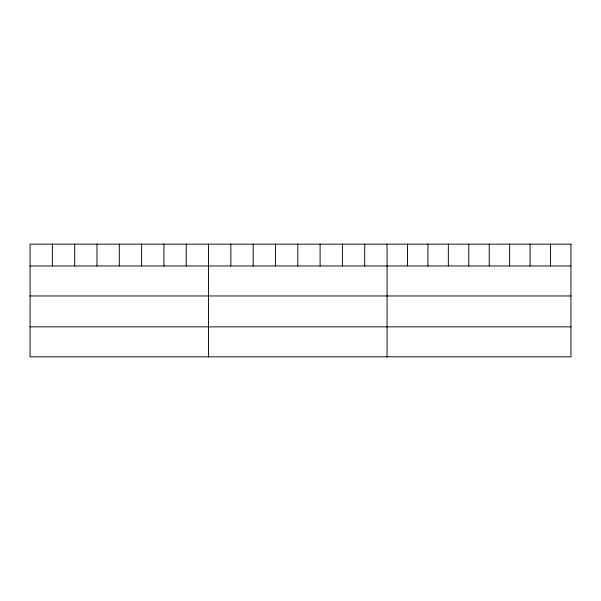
<?xml version="1.0" encoding="UTF-8"?>
<svg xmlns="http://www.w3.org/2000/svg" width="601" height="601" viewBox="0 0 601 601"><rect width="100%" height="100%" fill="white"/><g stroke="black" fill="none" stroke-linecap="round" stroke-linejoin="round"><path stroke-width="0.9" d="M30.05 265.973L570.95 265.973M30.05 295.962L570.95 295.962M30.05 326.854L570.95 326.854M550.516 244.164L550.516 265.973M530.082 244.164L530.082 265.973M509.648 244.164L509.648 265.973M489.214 244.164L489.214 265.973M468.78 244.164L468.78 265.973M448.346 244.164L448.346 265.973M427.912 244.164L427.912 265.973M407.478 244.164L407.478 265.973M387.044 244.164L387.044 356.836M364.732 244.164L364.732 265.973M342.42 244.164L342.42 265.973M320.108 244.164L320.108 265.973M297.795 244.164L297.795 265.973M275.483 244.164L275.483 265.973M253.171 244.164L253.171 265.973M230.859 244.164L230.859 265.973M208.547 244.164L208.547 356.836M186.235 244.164L186.235 265.973M163.923 244.164L163.923 265.973M141.611 244.164L141.611 265.973M119.299 244.164L119.299 265.973M96.986 244.164L96.986 265.973M74.674 244.164L74.674 265.973M52.362 244.164L52.362 265.973M570.95 244.164L30.05 244.164L30.05 356.836L570.95 356.836L570.95 244.164"/></g></svg>
